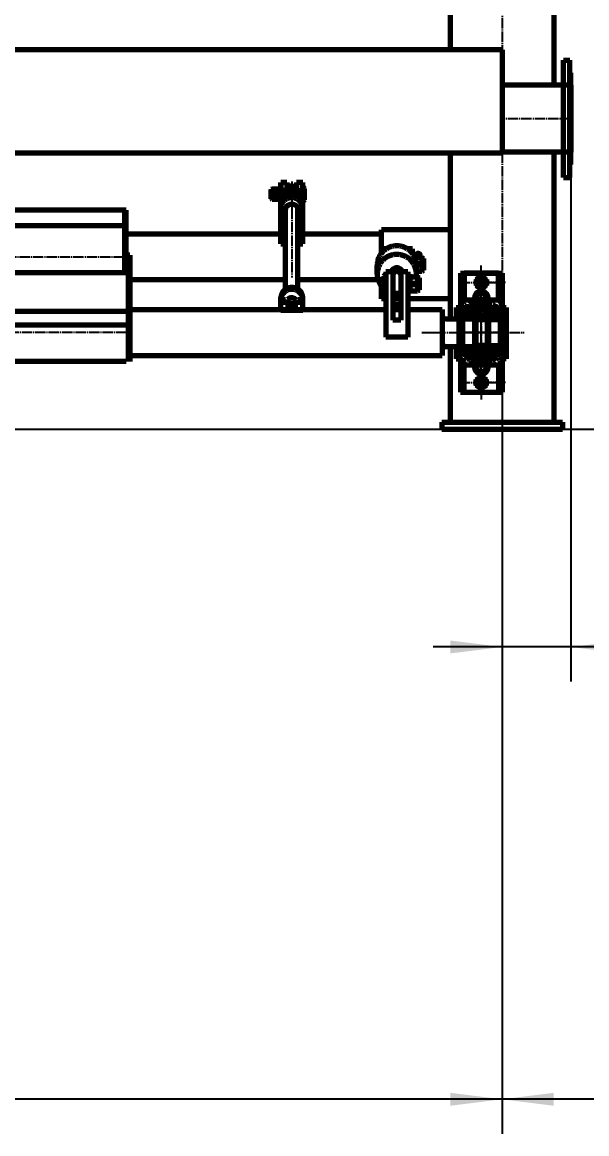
# Model space of a CAD drawing. Header units: millimetres. Extents: x -14850 to 14850, y -10500 to 10500.
# Drawn here: x 1489 to 3126, y 66 to 3289 of the extents above; entities that cross this region are included whole.
import ezdxf

# ---------------------------------------------------------------- set-up
doc = ezdxf.new("R2010")
doc.units = ezdxf.units.MM
doc.linetypes.add('EB_DASHDOT', pattern=[39, 30, -3, 3, -3])
doc.linetypes.add('EB_DASHDOTDOT', pattern=[45, 30, -3, 3, -3, 3, -3])
for name, color, linetype, lineweight in [('CAXA0', 7, 'Continuous', 70), ('CAXA1', 1, 'EB_DASHDOT', 25), ('CAXA3', 2, 'Continuous', 25), ('CAXA4', 3, 'Continuous', 25), ('CAXA5', 4, 'Continuous', 25)]:
    doc.layers.add(name, color=color, linetype=linetype, lineweight=lineweight)
doc.styles.add('标准', font='', dxfattribs={"width": 0.667})
doc.styles.get('标准').set_extended_font_data('SimSun')
doc.dimstyles.new('标准', dxfattribs={"dimscale": 50, "dimtxt": 4, "dimasz": 3, "dimexe": 2, "dimexo": 0, "dimtad": 1, "dimdec": 1, "dimdsep": 46, "dimtxsty": '标准', "dimcen": 0, "dimdle": 4, "dimaunit": 1, "dimazin": 2, "dimtfac": 1, "dimtdec": 3, "dimtmove": 0, "dimatfit": 3, "dimfxl": 0, "dimtolj": 1, "dimtzin": 0, "dimarcsym": 0})

# ---------------------------------------------------------------- blocks, each defined once
blk = doc.blocks.new('CAXBLOCK198', base_point=(2820.3, 2243.9))
at = {"layer": 'CAXA0'}
for p, q in [((2805.4, 2252.5), (2820.3, 2261.1)), ((2820.3, 2261.1), (2835.1, 2252.5)), ((2805.4, 2235.4), (2805.4, 2252.5)), ((2820.3, 2226.8), (2805.4, 2235.4)), ((2835.1, 2235.4), (2820.3, 2226.8)), ((2835.1, 2235.4), (2835.1, 2252.5))]:
    blk.add_line(p, q, dxfattribs=at)
blk.add_circle((2820.3, 2243.9), 14.8, dxfattribs=at)
at = {"layer": 'CAXA1', "linetype": 'EB_DASHDOT', "lineweight": 25}
for p, q in [((2820.3, 2264.1), (2820.3, 2223.8)), ((2838.1, 2243.9), (2802.4, 2243.9))]:
    blk.add_line(p, q, dxfattribs=at)
blk = doc.blocks.new('CAXBLOCK199', base_point=(2820.3, 2533.9))
at = {"layer": 'CAXA0'}
for p, q in [((2820.3, 2551.1), (2805.4, 2542.5)), ((2835.1, 2542.5), (2820.3, 2551.1)), ((2805.4, 2542.5), (2805.4, 2525.4)), ((2805.4, 2525.4), (2820.3, 2516.8)), ((2820.3, 2516.8), (2835.1, 2525.4)), ((2835.1, 2542.5), (2835.1, 2525.4))]:
    blk.add_line(p, q, dxfattribs=at)
blk.add_circle((2820.3, 2533.9), 14.8, dxfattribs=at)
at = {"layer": 'CAXA1', "linetype": 'EB_DASHDOT', "lineweight": 25}
for p, q in [((2820.3, 2513.8), (2820.3, 2554.1)), ((2838.1, 2533.9), (2802.4, 2533.9))]:
    blk.add_line(p, q, dxfattribs=at)
blk = doc.blocks.new('CAXBLOCK200')
at = {"layer": 'CAXA4', "color": 0, "linetype": 'Continuous', "lineweight": 25}
for p, q in [((2797.7, 2458.9), (2789.1, 2467.6)), ((2793.5, 2458.9), (2789.1, 2463.3)), ((2789.2, 2458.9), (2789.1, 2459.1)), ((2801.8, 2459.1), (2792, 2468.9)), ((2801.8, 2463.4), (2796.2, 2468.9)), ((2801.8, 2467.6), (2800.4, 2468.9)), ((2848.6, 2458.9), (2838.8, 2468.8)), ((2844.4, 2458.9), (2838.8, 2464.5)), ((2840.1, 2458.9), (2838.8, 2460.3)), ((2851.5, 2460.3), (2842.9, 2468.9)), ((2851.5, 2464.6), (2847.1, 2468.9)), ((2851.5, 2468.8), (2851.3, 2468.9)), ((2795, 2308.9), (2789.1, 2314.8)), ((2790.7, 2308.9), (2789.1, 2310.6)), ((2799.2, 2308.9), (2789.2, 2318.9)), ((2801.8, 2310.6), (2793.5, 2318.9)), ((2801.8, 2314.9), (2797.7, 2318.9)), ((2845.9, 2308.9), (2838.8, 2316)), ((2841.6, 2308.9), (2838.8, 2311.8)), ((2850.1, 2308.9), (2840.1, 2318.9)), ((2851.5, 2311.8), (2844.4, 2318.9)), ((2851.5, 2316.1), (2848.6, 2318.9))]:
    blk.add_line(p, q, dxfattribs=at)
blk = doc.blocks.new('CAXBLOCK201')
at = {"layer": 'CAXA4', "color": 0, "linetype": 'Continuous', "lineweight": 25}
for p, q in [((2785.3, 2475.6), (2778.3, 2482.6)), ((2806.1, 2468.9), (2792.4, 2482.6)), ((2820.2, 2468.9), (2806.6, 2482.6)), ((2834.4, 2468.9), (2820.7, 2482.6)), ((2848.5, 2468.9), (2834.9, 2482.6)), ((2877, 2454.6), (2849, 2482.6)), ((2878.4, 2467.4), (2863.1, 2482.6)), ((2755.9, 2448.4), (2747.8, 2456.5)), ((2761.5, 2456.9), (2757.2, 2461.2)), ((2773.6, 2458.9), (2762.2, 2470.4)), ((2773.6, 2444.8), (2763.5, 2455)), ((2782.1, 2464.6), (2766.1, 2480.7)), ((2792, 2468.9), (2785.3, 2475.6)), ((2875.1, 2442.3), (2866.9, 2450.6)), ((2892.8, 2453), (2884.5, 2461.2)), ((2755.1, 2435), (2747.8, 2442.4)), ((2770.4, 2433.9), (2765.4, 2438.9)), ((2874.4, 2428.9), (2866.9, 2436.4)), ((2892.8, 2438.8), (2884.9, 2446.7)), ((2888.5, 2428.9), (2885.4, 2432.1)), ((2755.1, 2336), (2747.8, 2343.4)), ((2782, 2295.1), (2747.8, 2329.3)), ((2773.7, 2317.5), (2764.2, 2327)), ((2773.6, 2331.7), (2765.4, 2339.9)), ((2876.1, 2328.2), (2866.9, 2337.4)), ((2878.8, 2311.4), (2866.9, 2323.3)), ((2875.1, 2343.3), (2869.5, 2348.9)), ((2891.3, 2313), (2883.2, 2321.1)), ((2892.8, 2325.7), (2885.3, 2333.2)), ((2892.8, 2339.8), (2885.4, 2347.2)), ((2749.9, 2313), (2747.8, 2315.1)), ((2785.3, 2305.9), (2777.9, 2313.3)), ((2796.1, 2295.1), (2785.3, 2305.9)), ((2810.2, 2295.1), (2796.4, 2308.9)), ((2820.3, 2299.2), (2810.5, 2308.9)), ((2824.4, 2295.1), (2820.3, 2299.2)), ((2838.5, 2295.1), (2824.7, 2308.9)), ((2852.7, 2295.1), (2838.8, 2308.9)), ((2866.8, 2295.1), (2851.5, 2310.4)), ((2876.1, 2300), (2862.7, 2313.3))]:
    blk.add_line(p, q, dxfattribs=at)
blk = doc.blocks.new('CAXBLOCK202')
at = {"layer": 'CAXA4', "color": 0, "linetype": 'Continuous', "lineweight": 25}
for p, q in [((2765.4, 2440.3), (2756.1, 2449.6)), ((2765.2, 2444.7), (2756.8, 2453.2)), ((2764.4, 2449.9), (2757.4, 2456.8)), ((2763.5, 2455), (2761.5, 2456.9)), ((2885.4, 2443.4), (2876.6, 2452.2)), ((2884.6, 2448.4), (2877.2, 2455.8)), ((2883.7, 2453.5), (2880.3, 2456.9)), ((2765.4, 2431.8), (2755.1, 2442.1)), ((2764.1, 2428.9), (2755.1, 2437.9)), ((2759.8, 2428.9), (2755.1, 2433.6)), ((2755.6, 2428.9), (2755.1, 2429.4)), ((2765.4, 2436.1), (2755.5, 2446)), ((2885.4, 2430.6), (2875.1, 2440.9)), ((2885.4, 2426.4), (2875.1, 2436.6)), ((2881.1, 2426.4), (2875.1, 2432.4)), ((2876.9, 2426.4), (2875.1, 2428.2)), ((2885.4, 2434.9), (2875.3, 2444.9)), ((2885.4, 2439.1), (2876, 2448.6)), ((2765.4, 2338.5), (2755.1, 2348.8)), ((2765.4, 2334.3), (2755.1, 2344.5)), ((2764.8, 2330.6), (2755.1, 2340.3)), ((2764.2, 2327), (2755.1, 2336)), ((2763.5, 2323.4), (2755.6, 2331.3)), ((2761.7, 2320.9), (2756.5, 2326.2)), ((2757.5, 2320.9), (2757.4, 2321.1)), ((2765.4, 2342.7), (2759.2, 2348.9)), ((2765.4, 2347), (2763.5, 2348.9)), ((2885.4, 2337.3), (2875.1, 2347.6)), ((2885.3, 2333.2), (2875.1, 2343.3)), ((2884.6, 2329.6), (2875.1, 2339.1)), ((2884, 2326), (2875.1, 2334.8)), ((2885.4, 2341.5), (2875.5, 2351.4)), ((2883.4, 2322.3), (2875.9, 2329.9)), ((2880.5, 2320.9), (2876.7, 2324.7)), ((2885.4, 2345.8), (2879.8, 2351.4)), ((2885.4, 2350), (2884, 2351.4))]:
    blk.add_line(p, q, dxfattribs=at)
blk = doc.blocks.new('CAXBLOCK203')
at = {"layer": 'CAXA4', "color": 0, "linetype": 'Continuous', "lineweight": 25}
for p, q in [((2755.1, 2441.2), (2764.3, 2450.3)), ((2755.5, 2445.8), (2763.6, 2453.9)), ((2756.4, 2450.9), (2762.4, 2456.9)), ((2757.2, 2456), (2758.1, 2456.9)), ((2875.1, 2442.4), (2884.1, 2451.3)), ((2875.7, 2447.2), (2883.5, 2455)), ((2876.6, 2452.3), (2881.2, 2456.9)), ((2755.1, 2436.9), (2764.9, 2446.7)), ((2755.1, 2432.7), (2765.4, 2442.9)), ((2755.6, 2428.9), (2765.4, 2438.7)), ((2759.8, 2428.9), (2765.4, 2434.5)), ((2764.1, 2428.9), (2765.4, 2430.2)), ((2875.1, 2438.1), (2884.7, 2447.7)), ((2875.1, 2433.9), (2885.3, 2444.1)), ((2875.1, 2429.7), (2885.4, 2439.9)), ((2876.1, 2426.4), (2885.4, 2435.7)), ((2880.4, 2426.4), (2885.4, 2431.4)), ((2884.6, 2426.4), (2885.4, 2427.2)), ((2755.1, 2339.4), (2764.7, 2348.9)), ((2755.1, 2343.6), (2760.5, 2348.9)), ((2755.1, 2347.8), (2756.2, 2348.9)), ((2755.1, 2335.1), (2765.4, 2345.4)), ((2755.6, 2331.3), (2765.4, 2341.1)), ((2756.2, 2327.7), (2765.4, 2336.9)), ((2756.9, 2324.1), (2765.1, 2332.4)), ((2757.9, 2320.9), (2764.2, 2327.2)), ((2762.2, 2320.9), (2763.3, 2322.1)), ((2875.1, 2349.1), (2877.5, 2351.4)), ((2875.1, 2344.8), (2881.8, 2351.4)), ((2875.1, 2340.6), (2885.4, 2350.8)), ((2875.1, 2336.3), (2885.4, 2346.6)), ((2875.4, 2332.4), (2885.4, 2342.3)), ((2876, 2328.7), (2885.4, 2338.1)), ((2876.7, 2325.1), (2885.4, 2333.8)), ((2877.3, 2321.5), (2884.5, 2328.7)), ((2881, 2320.9), (2883.6, 2323.6))]:
    blk.add_line(p, q, dxfattribs=at)
blk = doc.blocks.new('CAXBLOCK205')
at = {"layer": 'CAXA4', "color": 0, "linetype": 'Continuous', "lineweight": 25}
for p, q in [((2838.8, 2427.2), (2841.3, 2429.7)), ((2840, 2424.2), (2841.3, 2425.5))]:
    blk.add_line(p, q, dxfattribs=at)
blk = doc.blocks.new('CAXBLOCK206')
at = {"layer": 'CAXA4', "color": 0, "linetype": 'Continuous', "lineweight": 25}
for p, q in [((2838.8, 2428.6), (2840.6, 2430.5)), ((2838.8, 2430.1), (2839.2, 2430.5)), ((2838.8, 2427.2), (2841.3, 2429.7)), ((2838.8, 2425.8), (2841.3, 2428.3)), ((2838.8, 2424.4), (2841.3, 2426.9)), ((2840, 2424.2), (2841.3, 2425.5))]:
    blk.add_line(p, q, dxfattribs=at)
blk = doc.blocks.new('CAXBLOCK204', base_point=(2841.3, 2388.9))
at = {"layer": 'CAXA0', "linetype": 'Continuous', "lineweight": 70}
for p, q in [((2841.3, 2430.5), (2838.8, 2430.5)), ((2838.8, 2346.2), (2838.8, 2430.5)), ((2841.3, 2424.2), (2838.8, 2424.2)), ((2841.3, 2346.2), (2841.3, 2430.5)), ((2841.3, 2354.2), (2838.8, 2354.2)), ((2841.3, 2346.2), (2838.8, 2346.2))]:
    blk.add_line(p, q, dxfattribs=at)
at = {"layer": 'CAXA1'}
blk.add_line((2844.3, 2388.9), (2835.8, 2388.9), dxfattribs=at)
at = {"layer": 'CAXA0', "linetype": 'Continuous', "lineweight": 70}
blk.add_blockref('CAXBLOCK205', (0, 0), dxfattribs=at)
at = {"layer": 'CAXA5'}
blk.add_blockref('CAXBLOCK206', (0, 0), dxfattribs=at)
blk = doc.blocks.new('CAXBLOCK207')
at = {"layer": 'CAXA4', "color": 0, "linetype": 'Continuous', "lineweight": 25}
for p, q in [((2801.8, 2318.1), (2808.5, 2324.9)), ((2801.8, 2322.3), (2804.3, 2324.9)), ((2801.8, 2313.9), (2811.7, 2323.8)), ((2802.1, 2309.9), (2813.8, 2321.7)), ((2813.8, 2308.9), (2826.3, 2321.4)), ((2818, 2308.9), (2834, 2324.9)), ((2822.3, 2308.9), (2838.2, 2324.9)), ((2826.5, 2308.9), (2838.8, 2321.2)), ((2829, 2324.1), (2829.7, 2324.9)), ((2805.3, 2308.9), (2816.6, 2320.2)), ((2809.6, 2308.9), (2820.2, 2319.5)), ((2830.8, 2308.9), (2838.8, 2316.9)), ((2835, 2308.9), (2838.8, 2312.7))]:
    blk.add_line(p, q, dxfattribs=at)
blk = doc.blocks.new('CAXBLOCK208')
at = {"layer": 'CAXA4', "color": 0, "linetype": 'Continuous', "lineweight": 25}
for p, q in [((2801.8, 2339.3), (2813.9, 2351.4)), ((2801.8, 2343.6), (2809.6, 2351.4)), ((2801.8, 2347.8), (2805.4, 2351.4)), ((2802.2, 2335.5), (2818.1, 2351.4)), ((2806.4, 2335.5), (2822.4, 2351.4)), ((2810.7, 2335.5), (2811.9, 2336.7)), ((2813.7, 2338.5), (2826.6, 2351.4)), ((2820.2, 2340.8), (2830.8, 2351.4)), ((2823.8, 2340.2), (2835.1, 2351.4)), ((2826.6, 2338.7), (2838.4, 2350.5)), ((2828.7, 2336.6), (2838.8, 2346.6)), ((2831.9, 2335.5), (2838.8, 2342.4)), ((2836.1, 2335.5), (2838.8, 2338.1))]:
    blk.add_line(p, q, dxfattribs=at)
blk = doc.blocks.new('CAXBLOCK209')
at = {"layer": 'CAXA4', "color": 0, "linetype": 'Continuous', "lineweight": 25}
for p, q in [((2801.8, 2453.9), (2816.8, 2468.9)), ((2801.8, 2458.1), (2812.6, 2468.9)), ((2801.8, 2462.4), (2808.3, 2468.9)), ((2801.8, 2466.6), (2804.1, 2468.9)), ((2805.1, 2453), (2821.1, 2468.9)), ((2809.4, 2453), (2825.3, 2468.9)), ((2818.8, 2458.2), (2829.5, 2468.9)), ((2822.8, 2458), (2833.8, 2468.9)), ((2825.8, 2456.7), (2837.7, 2468.6)), ((2828.1, 2454.8), (2838.8, 2465.4)), ((2830.6, 2453), (2838.8, 2461.2)), ((2834.8, 2453), (2838.8, 2456.9))]:
    blk.add_line(p, q, dxfattribs=at)
blk = doc.blocks.new('CAXBLOCK210')
at = {"layer": 'CAXA4', "color": 0, "linetype": 'Continuous', "lineweight": 25}
for p, q in [((2801.8, 2436.9), (2807.2, 2442.4)), ((2801.8, 2441.1), (2803, 2442.4)), ((2801.8, 2432.7), (2811.2, 2442.1)), ((2801.8, 2428.4), (2813.1, 2439.8)), ((2804, 2426.4), (2815.7, 2438.1)), ((2808.3, 2426.4), (2819, 2437.1)), ((2812.5, 2426.4), (2823.7, 2437.6)), ((2816.7, 2426.4), (2832.7, 2442.4)), ((2821, 2426.4), (2836.9, 2442.4)), ((2825.2, 2426.4), (2838.8, 2440)), ((2829.5, 2426.4), (2838.8, 2435.7)), ((2833.7, 2426.4), (2838.8, 2431.5))]:
    blk.add_line(p, q, dxfattribs=at)
blk = doc.blocks.new('*D264')
at = {"layer": 'CAXA4', "linetype": 'Continuous', "lineweight": 25}
for points in [[(2880.3, 165.8), (3030.3, 184.6), (3030.3, 147.1)], [(4200.3, 165.8), (4050.3, 184.6), (4050.3, 147.1)]]:
    blk.add_hatch(color=0, dxfattribs=at).paths.add_polyline_path(points, flags=0)
at = {"layer": 'CAXA4', "color": 0, "linetype": 'Continuous', "lineweight": 25}
for p, q in [((4200.3, 2521.3), (4200.3, 65.8)), ((2880.3, 2408.9), (2880.3, 65.8)), ((4200.3, 165.8), (2880.3, 165.8))]:
    blk.add_line(p, q, dxfattribs=at)
at = {"layer": 'CAXA4', "color": 0, "linetype": 'Continuous', "lineweight": 25, "insert": (3328.3, 471.1), "char_height": 200, "attachment_point": 1, "style": '标准'}
blk.add_mtext('\\fSimSun|b0|i0|p34;1320', dxfattribs=at)
blk = doc.blocks.new('*D265')
at = {"layer": 'CAXA4', "linetype": 'Continuous', "lineweight": 25}
for points in [[(-10769.7, 165.8), (-10619.7, 184.6), (-10619.7, 147.1)], [(2880.3, 165.8), (2730.3, 184.6), (2730.3, 147.1)]]:
    blk.add_hatch(color=0, dxfattribs=at).paths.add_polyline_path(points, flags=0)
at = {"layer": 'CAXA4', "color": 0, "linetype": 'Continuous', "lineweight": 25}
for p, q in [((-10769.7, 2408.9), (-10769.7, 65.8)), ((2880.3, 2408.9), (2880.3, 65.8)), ((2880.3, 165.8), (-10769.7, 165.8))]:
    blk.add_line(p, q, dxfattribs=at)
at = {"layer": 'CAXA4', "color": 0, "linetype": 'Continuous', "lineweight": 25, "insert": (-4212.2, 471.1), "char_height": 200, "attachment_point": 1, "style": '标准'}
blk.add_mtext('\\fSimSun|b0|i0|p34;13650', dxfattribs=at)
blk = doc.blocks.new('*D287')
at = {"layer": 'CAXA4', "linetype": 'Continuous', "lineweight": 25}
for points in [[(2880.3, 1477.3), (2730.3, 1496.1), (2730.3, 1458.6)], [(3080.3, 1477.3), (3230.3, 1496.1), (3230.3, 1458.6)]]:
    blk.add_hatch(color=0, dxfattribs=at).paths.add_polyline_path(points, flags=0)
at = {"layer": 'CAXA4', "color": 0, "linetype": 'Continuous', "lineweight": 25}
for p, q in [((3080.3, 2911.9), (3080.3, 1377.3)), ((2880.3, 2408.9), (2880.3, 1377.3)), ((3643.3, 1477.3), (2680.3, 1477.3))]:
    blk.add_line(p, q, dxfattribs=at)
at = {"layer": 'CAXA4', "color": 0, "linetype": 'Continuous', "lineweight": 25, "insert": (3320.4, 1782.6), "char_height": 200, "attachment_point": 1, "style": '标准'}
blk.add_mtext('\\fSimSun|b0|i0|p34;200', dxfattribs=at)

msp = doc.modelspace()

# ---------------------------------------------------------------- linework, layer by layer
at = {"layer": 'CAXA0'}
for p, q in [((2730.26, 3778.92), (2730.26, 3208.92)), ((3030.26, 3778.92), (3030.26, 3105.92)), ((2880.26, 3208.92), (-1607.24, 3208.92)), ((2880.26, 3208.92), (2880.26, 2908.92)), ((3058.26, 3178.92), (3077.26, 3178.92)), ((3058.26, 2838.92), (3058.26, 3178.92)), ((3077.26, 2838.92), (3077.26, 3178.92)), ((3077.26, 3141.92), (3080.26, 3141.92)), ((3080.26, 2875.92), (3080.26, 3141.92)), ((3080.26, 3105.92), (2880.26, 3105.92)), ((3080.26, 3105.92), (3080.26, 2911.92)), ((3080.26, 3105.92), (3080.26, 2911.92)), ((2880.26, 2908.92), (-6129.85, 2908.92)), ((2730.26, 2908.92), (2730.26, 2428.92)), ((3080.26, 2911.92), (2880.26, 2911.92)), ((3030.26, 2911.92), (3030.26, 2128.92)), ((3077.26, 2875.92), (3080.26, 2875.92)), ((3058.26, 2838.92), (3077.26, 2838.92)), ((2213.41, 2805.19), (2210.41, 2803.46)), ((2213.4, 2775.19), (2213.4, 2805.19)), ((2233.26, 2805.19), (2213.4, 2805.19)), ((2213.4, 2805.19), (2213.4, 2775.19)), ((2233.26, 2812.19), (2238.26, 2812.19)), ((2233.26, 2768.19), (2233.26, 2812.19)), ((2238.26, 2646.3), (2238.26, 2823.92)), ((2238.26, 2823.92), (2238.26, 2646.3)), ((2256.26, 2823.92), (2238.26, 2823.92)), ((2256.26, 2823.92), (2256.26, 2800.52)), ((2258.26, 2800.52), (2258.26, 2813.92)), ((2270.26, 2813.92), (2258.26, 2813.92)), ((2270.26, 2813.92), (2282.26, 2813.92)), ((2282.26, 2800.52), (2282.26, 2813.92)), ((2284.26, 2823.92), (2284.26, 2800.52)), ((2302.26, 2823.92), (2284.26, 2823.92)), ((2302.26, 2646.3), (2302.26, 2823.92)), ((2302.26, 2646.3), (2302.26, 2823.92)), ((2307.26, 2773.69), (2307.26, 2806.69)), ((2210.41, 2803.46), (2210.41, 2776.92)), ((2210.41, 2776.92), (2210.41, 2803.46)), ((2213.41, 2775.19), (2210.41, 2776.92)), ((2233.26, 2775.19), (2213.4, 2775.19)), ((2216.47, 2791.86), (2229.26, 2791.86)), ((2216.47, 2791.86), (2216.47, 2790.19)), ((2216.47, 2788.52), (2216.47, 2790.19)), ((2216.47, 2788.52), (2229.26, 2788.52)), ((2218.38, 2791.86), (2218.38, 2790.19)), ((2218.38, 2788.52), (2218.38, 2790.19)), ((2223.33, 2791.86), (2223.33, 2790.19)), ((2223.33, 2788.52), (2223.33, 2790.19)), ((2229.26, 2791.86), (2229.26, 2790.19)), ((2229.26, 2788.52), (2229.26, 2790.19)), ((2254.39, 2785.3), (2238.26, 2765.1)), ((2270.26, 2800.52), (2245.26, 2800.52)), ((2245.26, 2800.52), (2245.26, 2785.3)), ((2270.26, 2785.3), (2245.26, 2785.3)), ((2286.14, 2785.3), (2254.39, 2785.3)), ((2270.26, 2800.52), (2295.26, 2800.52)), ((2270.26, 2785.3), (2295.26, 2785.3)), ((2286.14, 2785.3), (2302.26, 2765.1)), ((2295.26, 2800.52), (2295.26, 2785.3)), ((1790.26, 2743.97), (-1469.74, 2743.97)), ((1786.26, 2562.39), (1786.26, 2743.97)), ((1790.26, 2562.39), (1790.26, 2743.97)), ((2233.26, 2768.19), (2238.26, 2768.19)), ((2252.26, 2514.16), (2252.26, 2745.97)), ((2288.26, 2514.75), (2288.26, 2745.99)), ((1790.26, 2698.44), (-1469.74, 2698.44)), ((1790.26, 2675.42), (2238.26, 2675.42)), ((2302.26, 2675.42), (2338.26, 2675.42)), ((2302.26, 2675.42), (2530.26, 2675.42)), ((2530.26, 2618.42), (2530.26, 2686.92)), ((2730.26, 2686.92), (2530.26, 2686.92)), ((2238.26, 2646.3), (2252.26, 2646.3)), ((2288.26, 2646.3), (2302.26, 2646.3)), ((1800.26, 2612.98), (1790.26, 2612.98)), ((1796.26, 2612.98), (1796.26, 2304.99)), ((1800.26, 2612.98), (1800.26, 2304.99)), ((2545.36, 2631.92), (2530.26, 2631.92)), ((2620.26, 2631.92), (2605.05, 2631.92)), ((2620.26, 2618.27), (2620.26, 2631.92)), ((2622.67, 2614.92), (2626.26, 2614.92)), ((2626.26, 2606.92), (2626.26, 2614.92)), ((2518.2, 2558.66), (2518.2, 2583.44)), ((2626.26, 2606.92), (2647.85, 2606.92)), ((2632.2, 2566.92), (2632.2, 2583.44)), ((2632.76, 2588.91), (2647.57, 2588.91)), ((2632.76, 2588.91), (2632.76, 2586.92)), ((2632.76, 2584.93), (2632.76, 2586.92)), ((2632.76, 2584.93), (2647.57, 2584.93)), ((2636.76, 2588.91), (2636.76, 2586.92)), ((2636.76, 2584.93), (2636.76, 2586.92)), ((2643.86, 2588.91), (2643.86, 2586.92)), ((2643.86, 2584.93), (2643.86, 2586.92)), ((2647.57, 2588.91), (2647.57, 2586.92)), ((2647.57, 2584.93), (2647.57, 2586.92)), ((2647.85, 2606.92), (2652.85, 2604.04)), ((2647.85, 2606.92), (2647.85, 2566.92)), ((2652.85, 2604.04), (2652.85, 2569.81)), ((1790.26, 2562.39), (-1469.74, 2562.39)), ((2537.2, 2552.32), (2537.2, 2508.32)), ((2563.2, 2565.32), (2543.2, 2565.32)), ((2543.2, 2565.32), (2543.2, 2375.94)), ((2543.2, 2552.32), (2543.2, 2508.32)), ((2563.2, 2565.32), (2563.2, 2424.92)), ((2607.2, 2565.32), (2587.2, 2565.32)), ((2587.2, 2565.32), (2587.2, 2424.92)), ((2607.2, 2565.32), (2607.2, 2375.94)), ((2607.7, 2558.32), (2613.7, 2558.32)), ((2613.7, 2502.32), (2613.7, 2558.32)), ((2613.7, 2550.32), (2635.28, 2550.32)), ((2631.41, 2566.92), (2647.85, 2566.92)), ((2635.28, 2550.32), (2640.28, 2547.43)), ((2635.28, 2550.32), (2635.28, 2510.32)), ((2640.28, 2547.43), (2640.28, 2513.21)), ((2647.85, 2566.92), (2652.85, 2569.81)), ((2760.26, 2561.42), (2760.26, 2470.2)), ((2760.26, 2561.42), (2880.26, 2561.42)), ((2760.26, 2561.42), (2760.26, 2462.34)), ((2760.26, 2561.42), (2880.26, 2561.42)), ((2880.26, 2561.42), (2880.26, 2470.2)), ((2880.26, 2561.42), (2880.26, 2462.34)), ((1800.26, 2542.42), (2252.26, 2542.42)), ((2288.26, 2542.42), (2352.26, 2542.42)), ((2288.26, 2542.42), (2530.26, 2542.42)), ((2530.26, 2486.92), (2530.26, 2524.45)), ((2619.42, 2532.18), (2634.23, 2532.18)), ((2619.42, 2532.18), (2619.42, 2530.19)), ((2619.42, 2528.21), (2619.42, 2530.19)), ((2619.42, 2528.21), (2634.23, 2528.21)), ((2623.42, 2532.18), (2623.42, 2530.19)), ((2623.42, 2528.21), (2623.42, 2530.19)), ((2630.52, 2532.18), (2630.52, 2530.19)), ((2630.52, 2528.21), (2630.52, 2530.19)), ((2634.23, 2532.18), (2634.23, 2530.19)), ((2634.23, 2528.21), (2634.23, 2530.19)), ((2238.26, 2452.67), (2238.26, 2491.78)), ((2252.26, 2484.12), (2238.26, 2484.12)), ((2252.26, 2469.8), (2252.26, 2484.12)), ((2258.26, 2472.96), (2258.26, 2484.68)), ((2282.26, 2472.96), (2282.26, 2484.08)), ((2288.26, 2469.8), (2288.26, 2484.12)), ((2302.26, 2484.12), (2288.26, 2484.12)), ((2302.26, 2452.67), (2302.26, 2484.12)), ((2543.2, 2486.92), (2530.26, 2486.92)), ((2587.2, 2486.92), (2563.2, 2486.92)), ((2730.26, 2486.92), (2607.2, 2486.92)), ((2607.7, 2502.32), (2613.7, 2502.32)), ((2613.7, 2510.32), (2635.28, 2510.32)), ((2635.28, 2510.32), (2640.28, 2513.21)), ((2870.26, 2482.59), (2770.26, 2482.59)), ((2806, 2497.19), (2820.26, 2505.43)), ((2806, 2482.59), (2806, 2497.19)), ((2820.26, 2505.43), (2834.53, 2497.19)), ((2834.53, 2497.19), (2834.53, 2482.59)), ((1790.26, 2450.27), (-1469.74, 2450.27)), ((1800.26, 2455.42), (2338.26, 2455.42)), ((2302.26, 2452.67), (2238.26, 2452.67)), ((2288.26, 2469.8), (2252.26, 2469.8)), ((2282.26, 2472.96), (2258.26, 2472.96)), ((2302.26, 2455.42), (2543.2, 2455.42)), ((2302.26, 2455.42), (2543.2, 2455.42)), ((2587.2, 2470.37), (2563.2, 2470.37)), ((2563.2, 2455.42), (2587.2, 2455.42)), ((2563.2, 2455.42), (2575.2, 2455.42)), ((2607.2, 2455.42), (2706.76, 2455.42)), ((2607.2, 2455.42), (2691.76, 2455.42)), ((2691.76, 2455.42), (2706.76, 2455.42)), ((2706.76, 2455.42), (2706.76, 2322.42)), ((2747.76, 2461.25), (2747.76, 2428.92)), ((2755.14, 2443.87), (2757.4, 2456.9)), ((2757.4, 2456.9), (2760.26, 2456.9)), ((2763.13, 2456.9), (2760.26, 2456.9)), ((2762.18, 2473.29), (2762.15, 2466.22)), ((2765.39, 2443.87), (2763.13, 2456.9)), ((2773.65, 2428.92), (2773.65, 2459.63)), ((2778.65, 2464.63), (2786.06, 2464.63)), ((2851.46, 2468.92), (2789.06, 2468.92)), ((2789.06, 2428.92), (2789.06, 2468.92)), ((2801.76, 2458.92), (2789.06, 2458.92)), ((2801.76, 2308.92), (2801.76, 2468.92)), ((2811.06, 2452.99), (2801.76, 2452.99)), ((2803.86, 2468.92), (2836.66, 2468.92)), ((2829.47, 2452.99), (2838.76, 2452.99)), ((2838.76, 2468.92), (2838.76, 2426.42)), ((2851.46, 2458.92), (2838.76, 2458.92)), ((2851.46, 2468.92), (2851.46, 2426.42)), ((2861.88, 2464.63), (2854.46, 2464.63)), ((2866.88, 2426.42), (2866.88, 2459.63)), ((2875.14, 2443.87), (2877.4, 2456.9)), ((2877.4, 2456.9), (2880.26, 2456.9)), ((2878.35, 2473.29), (2878.38, 2466.22)), ((2883.13, 2456.9), (2880.26, 2456.9)), ((2885.39, 2443.87), (2883.13, 2456.9)), ((2892.76, 2461.25), (2892.76, 2351.42)), ((2587.2, 2424.92), (2563.2, 2424.92)), ((2716.76, 2428.92), (2801.76, 2428.92)), ((2755.14, 2443.87), (2755.14, 2348.92)), ((2765.39, 2443.87), (2765.39, 2348.92)), ((2811.06, 2442.36), (2801.76, 2442.36)), ((2801.76, 2428.92), (2801.76, 2348.92)), ((2801.76, 2348.92), (2801.76, 2428.92)), ((2801.76, 2348.92), (2801.76, 2428.92)), ((2801.76, 2348.92), (2801.76, 2428.92)), ((2801.76, 2424.92), (2804.76, 2424.92)), ((2801.76, 2424.92), (2801.76, 2352.92)), ((2801.76, 2352.92), (2801.76, 2424.92)), ((2801.76, 2424.92), (2804.76, 2424.92)), ((2836.66, 2426.42), (2803.86, 2426.42)), ((2836.66, 2426.42), (2803.86, 2426.42)), ((2836.66, 2426.42), (2803.86, 2426.42)), ((2804.76, 2426.42), (2838.56, 2426.42)), ((2804.76, 2426.42), (2804.76, 2351.42)), ((2804.76, 2351.42), (2804.76, 2426.42)), ((2804.76, 2426.42), (2838.56, 2426.42)), ((2805.76, 2426.42), (2839.26, 2426.42)), ((2805.76, 2426.42), (2839.26, 2426.42)), ((2829.47, 2442.36), (2838.76, 2442.36)), ((2838.56, 2426.42), (2838.56, 2351.42)), ((2838.56, 2351.42), (2838.56, 2426.42)), ((2838.56, 2424.92), (2841.26, 2424.92)), ((2838.56, 2424.92), (2841.26, 2424.92)), ((2838.76, 2426.42), (2888.76, 2426.42)), ((2841.26, 2426.42), (2889.76, 2426.42)), ((2841.26, 2426.42), (2841.26, 2351.42)), ((2841.26, 2351.42), (2841.26, 2426.42)), ((2841.26, 2424.92), (2841.26, 2352.92)), ((2841.26, 2352.92), (2841.26, 2424.92)), ((2875.14, 2428.92), (2866.88, 2428.92)), ((2875.14, 2443.87), (2875.14, 2351.42)), ((2885.39, 2443.87), (2885.39, 2351.42)), ((2892.76, 2428.92), (2885.39, 2428.92)), ((2889.76, 2426.42), (2889.76, 2351.42)), ((2889.76, 2426.42), (2891.76, 2424.42)), ((2891.76, 2424.42), (2891.76, 2353.42)), ((1790.26, 2410.17), (-1469.74, 2410.17)), ((2607.2, 2375.94), (2543.2, 2375.94)), ((2801.76, 2352.92), (2804.76, 2352.92)), ((2801.76, 2352.92), (2804.76, 2352.92)), ((2838.56, 2352.92), (2841.26, 2352.92)), ((2838.56, 2352.92), (2841.26, 2352.92)), ((2891.76, 2353.42), (2889.76, 2351.42)), ((1800.26, 2322.42), (2706.76, 2322.42)), ((2691.76, 2322.42), (2706.76, 2322.42)), ((2716.76, 2348.92), (2801.76, 2348.92)), ((2730.26, 2348.92), (2730.26, 2128.92)), ((2747.76, 2348.92), (2747.76, 2313.01)), ((2755.14, 2333.97), (2755.14, 2348.92)), ((2755.14, 2333.97), (2757.4, 2320.95)), ((2757.4, 2320.95), (2760.26, 2320.95)), ((2763.13, 2320.95), (2760.26, 2320.95)), ((2765.39, 2333.97), (2763.13, 2320.95)), ((2765.39, 2333.97), (2765.39, 2348.92)), ((2773.65, 2318.21), (2773.65, 2348.92)), ((2789.06, 2308.92), (2789.06, 2348.92)), ((2811.06, 2335.49), (2801.76, 2335.49)), ((2811.06, 2324.86), (2801.76, 2324.86)), ((2836.66, 2351.42), (2803.86, 2351.42)), ((2836.66, 2351.42), (2803.86, 2351.42)), ((2836.66, 2351.42), (2803.86, 2351.42)), ((2804.76, 2351.42), (2838.56, 2351.42)), ((2804.76, 2351.42), (2838.56, 2351.42)), ((2805.76, 2351.42), (2839.26, 2351.42)), ((2805.76, 2351.42), (2839.26, 2351.42)), ((2829.47, 2335.49), (2838.76, 2335.49)), ((2829.47, 2324.86), (2838.76, 2324.86)), ((2838.76, 2351.42), (2838.76, 2308.92)), ((2839.26, 2351.42), (2892.76, 2351.42)), ((2841.26, 2351.42), (2889.76, 2351.42)), ((2851.46, 2351.42), (2851.46, 2308.92)), ((2866.88, 2318.21), (2866.88, 2351.42)), ((2875.14, 2348.92), (2866.88, 2348.92)), ((2875.14, 2333.97), (2875.14, 2351.42)), ((2875.14, 2333.97), (2877.4, 2320.95)), ((2877.4, 2320.95), (2880.26, 2320.95)), ((2883.13, 2320.95), (2880.26, 2320.95)), ((2885.39, 2333.97), (2883.13, 2320.95)), ((2885.39, 2333.97), (2885.39, 2351.42)), ((2892.76, 2348.92), (2885.39, 2348.92)), ((2892.76, 2351.42), (2892.76, 2313.01)), ((1790.26, 2304.99), (-1469.74, 2304.99)), ((2747.76, 2313.01), (2758.07, 2313.01)), ((2760.26, 2312.51), (2760.26, 2216.42)), ((2763.07, 2305.07), (2763.07, 2308.01)), ((2778.65, 2313.21), (2786.06, 2313.21)), ((2801.76, 2318.92), (2789.06, 2318.92)), ((2851.46, 2308.92), (2789.06, 2308.92)), ((2836.66, 2308.92), (2803.86, 2308.92)), ((2806, 2295.25), (2806, 2280.65)), ((2834.53, 2280.65), (2834.53, 2295.25)), ((2851.46, 2318.92), (2838.76, 2318.92)), ((2861.88, 2313.21), (2854.46, 2313.21)), ((2877.46, 2305.07), (2877.46, 2308.01)), ((2880.26, 2312.51), (2880.26, 2216.42)), ((2892.76, 2313.01), (2882.46, 2313.01)), ((2806, 2280.65), (2820.26, 2272.41)), ((2820.26, 2272.41), (2834.53, 2280.65)), ((2760.26, 2216.42), (2880.26, 2216.42)), ((2705.26, 2128.92), (2705.26, 2108.92)), ((2705.26, 2128.92), (3055.26, 2128.92)), ((3055.26, 2128.92), (3055.26, 2108.92)), ((2705.26, 2108.92), (3055.26, 2108.92))]:
    msp.add_line(p, q, dxfattribs=at)
at = {"layer": 'CAXA0', "linetype": 'Continuous', "lineweight": 70}
for p, q in [((2226.66, 2791.86), (2226.66, 2790.19)), ((2226.66, 2788.52), (2226.66, 2790.19)), ((2636.76, 2607.9), (2635.52, 2610.95)), ((2636.76, 2607.9), (2637.99, 2610.95)), ((2636.76, 2606.92), (2636.76, 2607.9)), ((2770.26, 2561.41), (2770.26, 2482.59)), ((2870.26, 2561.41), (2770.26, 2561.41)), ((2870.26, 2482.59), (2870.26, 2561.41)), ((2747.76, 2461.25), (2757.15, 2461.25)), ((2883.38, 2461.25), (2892.76, 2461.25)), ((2770.26, 2216.44), (2770.26, 2295.25)), ((2773.07, 2295.07), (2867.46, 2295.07)), ((2870.26, 2295.25), (2870.26, 2216.44))]:
    msp.add_line(p, q, dxfattribs=at)
at = {"layer": 'CAXA0', "color": 230}
for p, q in [((2755.14, 2433.92), (2747.76, 2433.92)), ((2773.65, 2433.92), (2765.39, 2433.92)), ((2755.14, 2343.92), (2747.76, 2343.92)), ((2773.65, 2343.92), (2765.39, 2343.92))]:
    msp.add_line(p, q, dxfattribs=at)
at = {"layer": 'CAXA0', "linetype": 'Continuous', "lineweight": 70}
for centre in [(2820.26, 2533.91), (2820.26, 2243.94)]:
    msp.add_circle(centre, 11, dxfattribs=at)
at = {"layer": 'CAXA0'}
for centre, radius in [((2820.26, 2533.92), 8.75), ((2820.26, 2533.92), 8.75), ((2820.26, 2447.67), 10.62), ((2820.26, 2330.17), 10.62), ((2820.26, 2243.92), 8.75), ((2820.26, 2243.92), 8.75), ((2820.26, 2243.92), 8.75)]:
    msp.add_circle(centre, radius, dxfattribs=at)
for centre, radius, start, end in [((2304.76, 2806.69), 2.5, 0, 180), ((2304.76, 2773.69), 2.5, 180, 0), ((2540.2, 2552.32), 3, 0, 180), ((2270, 2474), 15.87, 39.43386, 137.69518), ((2540.2, 2508.32), 3, 180, 0), ((2820.26, 2488.96), 14.27, 333.50837, 206.49163), ((2757.15, 2466.25), 5, 270, 359.75576), ((2778.65, 2459.63), 5, 90, 180), ((2778.65, 2459.63), 5, 90, 180), ((2786.06, 2467.63), 3, 270, 0), ((2803.86, 2466.82), 2.1, 90, 180), ((2836.66, 2466.82), 2.1, 0, 90), ((2854.46, 2467.63), 3, 180, 270), ((2861.88, 2459.63), 5, 0, 90), ((2861.88, 2459.63), 5, 0, 90), ((2883.38, 2466.25), 5, 180.24424, 270), ((2716.76, 2438.92), 10, 180, 270), ((2803.86, 2428.52), 2.1, 180, 270), ((2803.86, 2428.52), 2.1, 180, 270), ((2803.86, 2428.52), 2.1, 180, 270), ((2836.66, 2428.52), 2.1, 270, 0), ((2836.66, 2428.52), 2.1, 270, 0), ((2836.66, 2428.52), 2.1, 270, 0), ((2716.76, 2338.92), 10, 90, 180), ((2803.86, 2349.32), 2.1, 90, 180), ((2836.66, 2349.32), 2.1, 0, 90), ((2758.07, 2308.01), 5, 0, 90), ((2778.65, 2318.21), 5, 180, 270), ((2778.65, 2318.21), 5, 180, 270), ((2786.06, 2310.21), 3, 0, 90), ((2803.86, 2311.02), 2.1, 180, 270), ((2820.26, 2288.89), 14.27, 153.50837, 26.49163), ((2836.66, 2311.02), 2.1, 270, 0), ((2854.46, 2310.21), 3, 90, 180), ((2861.88, 2318.21), 5, 270, 360), ((2861.88, 2318.21), 5, 270, 360), ((2882.46, 2308.01), 5, 90, 180)]:
    msp.add_arc(centre, radius, start, end, dxfattribs=at)
at = {"layer": 'CAXA0', "linetype": 'Continuous', "lineweight": 70}
for centre, radius, start, end in [((2636.76, 2612.18), 6.55, 320.73048, 219.26952), ((2636.76, 2612.18), 6.55, 320.73048, 219.26952), ((2636.76, 2612.18), 1.75, 315, 225), ((2623.09, 2603.61), 9.67, 20.00207, 27.21575), ((2650.43, 2603.61), 9.67, 152.78425, 159.99793), ((2772.18, 2472.78), 10, 101.01836, 180), ((2820.26, 2488.96), 20, 343.67475, 196.32526), ((2791.47, 2480.52), 10, 11.93672, 16.32527), ((2849.05, 2480.52), 10, 163.67475, 168.0633), ((2868.35, 2472.78), 10, 0, 78.98164), ((2773.07, 2305.07), 10, 180, 270), ((2820.26, 2288.89), 20, 163.67474, 16.32525), ((2867.46, 2305.07), 10, 270, 360)]:
    msp.add_arc(centre, radius, start, end, dxfattribs=at)
at = {"layer": 'CAXA0'}
for points, weights, knots in [([(2288.26, 2729.63), (2302.27, 2738.7), (2302.27, 2754.83), (2302.27, 2785.3), (2270.26, 2785.3), (2238.26, 2785.3), (2238.26, 2754.83), (2238.26, 2738.7), (2252.26, 2729.63)], [0.861146084043, 0.820207862977, 1, 0.707106781187, 1, 0.707106781187, 1, 0.820207862977, 0.861146084043], [0, 0, 0, 30.0850066, 30.0850066, 79.0954615, 79.0954615, 128.1059164, 128.1059164, 158.1909229, 158.1909229, 158.1909229]), ([(2302.26, 2753.17), (2298.38, 2779.86), (2270.26, 2779.86), (2242.14, 2779.86), (2238.26, 2753.17)], [0.949487615012, 0.73502389261, 1, 0.73502389261, 0.949487615012], [0, 0, 0, 45.4017329, 45.4017329, 90.8034658, 90.8034658, 90.8034658]), ([(2288.42, 2748.23), (2287.79, 2761.51), (2269.69, 2760.65), (2251.59, 2759.8), (2252.22, 2746.52), (2252.24, 2746.24), (2252.26, 2745.97)], [1, 0.707106781187, 1, 0.707106781187, 1, 0.991532754249, 0.983555067464], [0, 0, 0, 24.6912706, 24.6912706, 49.3825412, 49.3825412, 50.0963408, 50.0963408, 50.0963408]), ([(2632.2, 2583.26), (2632.2, 2583.3), (2632.2, 2583.35), (2632.2, 2640.36), (2575.2, 2640.36), (2518.2, 2640.36), (2518.2, 2583.35), (2518.2, 2583.3), (2518.2, 2583.26)], [0.999333720593, 0.999666480516, 1, 0.707106781187, 1, 0.707106781187, 1, 0.999666480499, 0.999333720559], [0, 0, 0, 0.101914, 0.101914, 89.6016851, 89.6016851, 179.1014563, 179.1014563, 179.2033703, 179.2033703, 179.2033703]), ([(2631.24, 2550.32), (2631.94, 2554.66), (2631.95, 2559.05), (2632.08, 2615.44), (2575.2, 2615.57), (2518.33, 2615.71), (2518.2, 2559.31), (2518.14, 2534.37), (2536.7, 2517.55)], [0.944187214463, 0.968761967545, 1, 0.707106781187, 1, 0.707106781187, 1, 0.845215866321, 0.854028064], [0, 0, 0, 9.4559408, 9.4559408, 98.1164845, 98.1164845, 186.7770283, 186.7770283, 233.631119, 233.631119, 233.631119]), ([(2591.42, 2565.32), (2587.03, 2576.63), (2575.2, 2576.63), (2563.38, 2576.63), (2558.99, 2565.32)], [0.889625997289, 0.780871130426, 1, 0.780871130426, 0.889625997289], [0, 0, 0, 20.9917841, 20.9917841, 41.9835682, 41.9835682, 41.9835682]), ([(2302.26, 2484.12), (2302.72, 2486.67), (2302.72, 2489.26), (2302.72, 2519.74), (2270.72, 2519.74), (2238.72, 2519.74), (2238.72, 2489.26), (2238.72, 2486.3), (2239.32, 2483.39)], [0.939848610726, 0.965970659713, 1, 0.707106781187, 1, 0.707106781187, 1, 0.961242362428, 0.932742077186], [0, 0, 0, 5.6424622, 5.6424622, 54.2075801, 54.2075801, 102.7726979, 102.7726979, 109.199167, 109.199167, 109.199167]), ([(2302.72, 2487.6), (2298.84, 2514.3), (2270.72, 2514.3), (2242.6, 2514.3), (2238.72, 2487.6)], [0.949487615012, 0.73502389261, 1, 0.73502389261, 0.949487615012], [0, 0, 0, 45.4017329, 45.4017329, 90.8034658, 90.8034658, 90.8034658])]:
    msp.add_rational_spline(points, weights, degree=2, knots=knots, dxfattribs=at)
for points, weights in [([(2288.26, 2745.99), (2288.47, 2747.11), (2288.42, 2748.23)], [0.940142963434, 0.966162223961, 1]), ([(2563.2, 2504.02), (2569.01, 2502.79), (2574.94, 2502.78)], [0.928845585391, 0.958559517285, 1]), ([(2574.94, 2502.78), (2581.15, 2502.76), (2587.2, 2504.07)], [1, 0.956790046539, 0.926329449896])]:
    msp.add_rational_spline(points, weights, degree=2, dxfattribs=at)
msp.add_open_spline([(2587.2, 2558.65), (2584.23, 2562.71), (2574.83, 2571.5), (2565.9, 2562.55), (2563.2, 2558.65)], degree=3, knots=[0, 0, 0, 0, 15.5838574, 30.2824532, 30.2824532, 30.2824532, 30.2824532], dxfattribs=at)
at = {"layer": 'CAXA1', "linetype": 'EB_DASHDOT', "lineweight": 25}
for p, q in [((2880.26, 4938.92), (2880.26, 2408.92)), ((3083.26, 3008.92), (2877.26, 3008.92)), ((2270.26, 2826.92), (2270.26, 2549.02)), ((2236.26, 2790.19), (2210.4, 2790.19)), ((2270.26, 2785.35), (2270.26, 2724.35)), ((-11038.24, 2608.92), (1790.26, 2608.92)), ((2625.84, 2586.92), (2650.85, 2586.92)), ((2820.26, 2213.42), (2820.26, 2583.07)), ((2820.26, 2564.42), (2820.26, 2194.78)), ((2839.12, 2533.91), (2801.47, 2533.91)), ((2837.53, 2488.96), (2803, 2488.96)), ((2803, 2488.96), (2837.53, 2488.96)), ((2820.26, 2508.43), (2820.26, 2469.48)), ((2820.26, 2506.22), (2820.26, 2471.69)), ((2820.26, 2321.97), (2820.26, 2455.87)), ((2820.26, 2321.97), (2820.26, 2455.87)), ((1790.26, 2388.92), (-10797.74, 2388.92)), ((2647.73, 2388.92), (2804.76, 2388.92)), ((2673.76, 2388.92), (2689.76, 2388.92)), ((2883.26, 2388.92), (2757.26, 2388.92)), ((2883.26, 2388.92), (2757.26, 2388.92)), ((2827.4, 2388.92), (2757.26, 2388.92)), ((2757.26, 2388.92), (2883.26, 2388.92)), ((2823.76, 2388.92), (2944.26, 2388.92)), ((2863.26, 2388.92), (2939.62, 2388.92)), ((2863.26, 2388.92), (2939.62, 2388.92)), ((2840.26, 2330.17), (2800.26, 2330.17)), ((2820.26, 2269.41), (2820.26, 2308.36)), ((2820.26, 2271.62), (2820.26, 2306.16)), ((2839.12, 2243.94), (2801.47, 2243.94))]:
    msp.add_line(p, q, dxfattribs=at)
at = {"layer": 'CAXA1'}
for p, q in [((2628.21, 2612.18), (2645.31, 2612.18)), ((2636.76, 2620.73), (2636.76, 2605.63)), ((2757.26, 2533.92), (2883.26, 2533.92)), ((2757.26, 2533.92), (2883.26, 2533.92)), ((2820.26, 2533.92), (2883.26, 2533.92)), ((2890.26, 2533.92), (2827.26, 2533.92)), ((2820.26, 2311.95), (2820.26, 2338.4)), ((2757.26, 2243.92), (2883.26, 2243.92)), ((2757.26, 2243.92), (2883.26, 2243.92)), ((2757.26, 2243.92), (2883.26, 2243.92)), ((2820.26, 2243.92), (2883.26, 2243.92)), ((2890.26, 2243.92), (2827.26, 2243.92))]:
    msp.add_line(p, q, dxfattribs=at)
at = {"layer": 'CAXA1', "color": 1, "linetype": 'EB_DASHDOT', "lineweight": 25}
msp.add_line((2795.68, 2488.96), (2850.25, 2488.96), dxfattribs=at)
at = {"layer": 'CAXA3'}
for centre, start, end in [((2820.26, 2533.92), 0, 270), ((2820.26, 2533.92), 0, 270), ((2820.26, 2243.92), 90, 0), ((2820.26, 2243.92), 90, 0), ((2820.26, 2243.92), 0, 270)]:
    msp.add_arc(centre, 10, start, end, dxfattribs=at)
at = {"layer": 'CAXA4', "color": 5, "linetype": 'EB_DASHDOTDOT', "lineweight": 25}
msp.add_line((-13499.74, 2108.92), (5945.26, 2108.92), dxfattribs=at)
at = {"layer": 'CAXA4'}
msp.add_line((-2663.67, 2108.92), (10573.62, 2108.92), dxfattribs=at)

# ---------------------------------------------------------------- block references
at = {"layer": 'CAXA0', "linetype": 'Continuous', "lineweight": 70}
for name, p in [('CAXBLOCK199', (2820.26, 2533.92)), ('CAXBLOCK198', (2820.26, 2243.92))]:
    msp.add_blockref(name, p, dxfattribs=at)
at = {"layer": 'CAXA0'}
msp.add_blockref('CAXBLOCK204', (2841.26, 2388.92), dxfattribs=at)
at = {"layer": 'CAXA5'}
for name in ['CAXBLOCK201', 'CAXBLOCK202', 'CAXBLOCK203', 'CAXBLOCK200', 'CAXBLOCK209', 'CAXBLOCK210', 'CAXBLOCK208', 'CAXBLOCK207']:
    msp.add_blockref(name, (0, 0), dxfattribs=at)

# ---------------------------------------------------------------- dimensions: what is measured, and where the dimension line sits
at = {"layer": 'CAXA4'}
for base, p1, p2, text, picture, middle in [((3476.83, 1477.34), (3080.26, 2911.92), (2880.26, 2408.92), '\\fSimSun;200', '*D287', (3476.83, 1645.59)), ((-3944.74, 165.83), (2880.26, 2408.92), (-10769.74, 2408.92), '\\fSimSun;13650', '*D265', (-3944.74, 334.08))]:
    dim = msp.add_linear_dim(base=base, p1=p1, p2=p2, text=text, dimstyle='标准', dxfattribs=at)
    dim.commit()
    dim.dimension.update_dxf_attribs({"geometry": picture, "text_midpoint": middle})
dim = msp.add_linear_dim(base=(3540.26, 165.83), p1=(4200.26, 2521.32), p2=(2880.26, 2408.92), angle=180, text='\\fSimSun;1320', dimstyle='标准', dxfattribs=at)
dim.commit()
dim.dimension.update_dxf_attribs({"geometry": '*D264', "text_midpoint": (3540.26, 334.08)})

doc.saveas('drawing.dxf')
